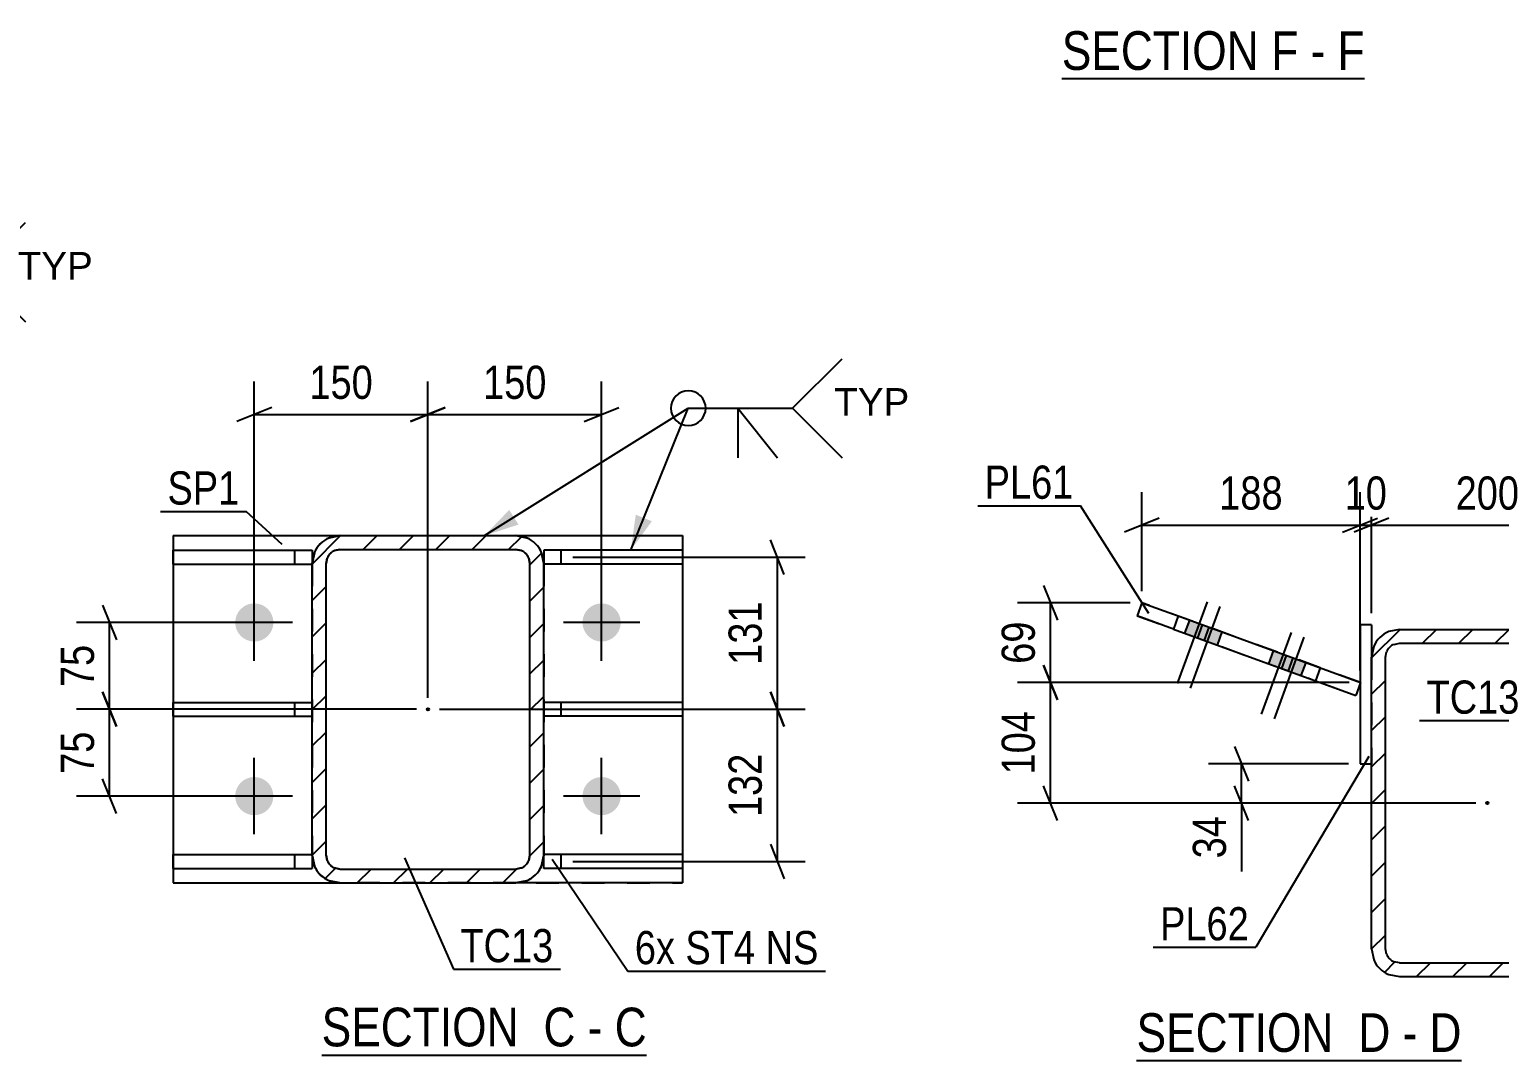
# Model space of a CAD drawing. Header units: millimetres. Extents: x 0 to 841, y 0 to 594.
# Drawn here: x 205.1 to 332.1, y 167.2 to 256.3 of the extents above; entities that cross this region are included whole.
import ezdxf

# ---------------------------------------------------------------- set-up
doc = ezdxf.new("R2010")
doc.units = ezdxf.units.MM
doc.linetypes.add('DXK_LINE_DOT2', pattern=[3.9198, 1.9599, -1.9599])
doc.styles.add('Arial', font='ARIAL.TTF', dxfattribs={"height": 0.2})
doc.styles.add('Arial Narrow', font='ARIALN.TTF', dxfattribs={"height": 0.2})

# ---------------------------------------------------------------- blocks, each defined once
blk = doc.blocks.new('Unknown-682043673-11 - 1164')
at = {"color": 6, "linetype": 'Continuous'}
blk.add_line((294.24, 252.09), (320.39, 252.09), dxfattribs=at)
at = {"color": 0, "linetype": 'Continuous'}
for points in [[(311.29, 252.84), (311.29, 256.34), (294.24, 256.34), (294.24, 252.84)], [(314.68, 252.84), (314.68, 256.34), (312.34, 256.34), (312.34, 252.84)], [(317, 252.84), (317, 256.34), (315.73, 256.34), (315.73, 252.84)], [(320.39, 252.84), (320.39, 256.34), (318.05, 256.34), (318.05, 252.84)]]:
    blk.add_wipeout(points, dxfattribs=at)
at = {"color": 7, "linetype": 'Continuous', "style": 'Arial Narrow'}
for s, p in [('SECTION', (294.24, 252.84)), ('F', (312.34, 252.84)), ('F', (318.05, 252.84)), ('-', (315.73, 252.84))]:
    blk.add_text(s, height=3.34, dxfattribs=at).set_placement(p)
blk = doc.blocks.new('Unknown-682043673-15 - 9528')
at = {"color": 6, "linetype": 'Continuous'}
blk.add_line((230.31, 167.73), (258.38, 167.73), dxfattribs=at)
at = {"color": 0, "linetype": 'Continuous'}
for points in [[(248.42, 168.48), (248.42, 171.98), (230.31, 171.98), (230.31, 168.48)], [(252.24, 168.48), (252.24, 171.98), (249.47, 171.98), (249.47, 168.48)], [(254.57, 168.48), (254.57, 171.98), (253.29, 171.98), (253.29, 168.48)], [(258.38, 168.48), (258.38, 171.98), (255.62, 171.98), (255.62, 168.48)]]:
    blk.add_wipeout(points, dxfattribs=at)
at = {"color": 7, "linetype": 'Continuous', "style": 'Arial Narrow'}
for s, p in [('SECTION ', (230.31, 168.48)), ('C', (249.47, 168.48)), ('C', (255.62, 168.48)), ('-', (253.29, 168.48))]:
    blk.add_text(s, height=3.34, dxfattribs=at).set_placement(p)
blk = doc.blocks.new('Unknown-682043673-16 - 10534')
at = {"color": 6, "linetype": 'Continuous'}
blk.add_line((300.7, 167.25), (328.77, 167.25), dxfattribs=at)
at = {"color": 0, "linetype": 'Continuous'}
for points in [[(318.81, 168), (318.81, 171.5), (300.7, 171.5), (300.7, 168)], [(322.63, 168), (322.63, 171.5), (319.86, 171.5), (319.86, 168)], [(324.95, 168), (324.95, 171.5), (323.68, 171.5), (323.68, 168)], [(328.77, 168), (328.77, 171.5), (326, 171.5), (326, 168)]]:
    blk.add_wipeout(points, dxfattribs=at)
at = {"color": 7, "linetype": 'Continuous', "style": 'Arial Narrow'}
for s, p in [('SECTION ', (300.7, 168)), ('D', (319.86, 168)), ('D', (326, 168)), ('-', (323.68, 168))]:
    blk.add_text(s, height=3.34, dxfattribs=at).set_placement(p)
blk = doc.blocks.new('Part-682043673-9580 - 9528')
at = {"color": 2, "linetype": 'Continuous'}
for p, q in [((261.49, 211.35), (249.49, 211.35)), ((249.49, 211.35), (249.49, 210.2)), ((261.49, 211.35), (261.49, 210.15)), ((261.49, 210.15), (249.49, 210.15))]:
    blk.add_line(p, q, dxfattribs=at)
at = {"color": 7, "linetype": 'DXK_LINE_DOT2'}
for p, q in [((250.99, 210.15), (250.99, 211.35)), ((249.49, 210.2), (249.49, 210.15))]:
    blk.add_line(p, q, dxfattribs=at)
blk = doc.blocks.new('Part-682043673-9581 - 9528')
at = {"color": 2, "linetype": 'Continuous'}
for p, q in [((261.49, 185.05), (249.49, 185.05)), ((249.49, 183.85), (249.49, 185)), ((261.49, 185.05), (261.49, 183.85)), ((261.49, 183.85), (249.49, 183.85))]:
    blk.add_line(p, q, dxfattribs=at)
at = {"color": 7, "linetype": 'DXK_LINE_DOT2'}
for p, q in [((249.49, 185), (249.49, 185.05)), ((249.49, 185.05), (249.49, 185)), ((250.99, 183.85), (250.99, 185.05))]:
    blk.add_line(p, q, dxfattribs=at)
blk = doc.blocks.new('Part-682043673-9541 - 9528')
at = {"linetype": 'Continuous'}
h = blk.add_hatch(dxfattribs=at)
h.set_pattern_fill('', scale=0.7, style=0, pattern_type=0)
h.set_pattern_definition([(45, (229.4937, 185.0031), (-1.57154, 1.57154), [])])
h.paths.add_polyline_path([(229.49, 210.2), (229.49, 185), (229.68, 184.08), (230.2, 183.31), (230.98, 182.79), (231.89, 182.6), (247.09, 182.6), (248.01, 182.79), (248.79, 183.31), (249.31, 184.08), (249.49, 185), (249.49, 210.2), (249.31, 211.12), (248.79, 211.9), (248.01, 212.42), (247.09, 212.6), (231.89, 212.6), (230.98, 212.42), (230.2, 211.9), (229.68, 211.12)])
h.paths.add_polyline_path([(231.05, 211.05), (231.43, 211.31), (231.89, 211.4), (247.09, 211.4), (247.55, 211.31), (247.94, 211.05), (248.2, 210.66), (248.29, 210.2), (248.29, 185), (248.2, 184.54), (247.94, 184.15), (247.55, 183.89), (247.09, 183.8), (231.89, 183.8), (231.43, 183.89), (231.05, 184.15), (230.79, 184.54), (230.69, 185), (230.69, 210.2), (230.79, 210.66)])
blk.add_hatch(color=246, dxfattribs=at).paths.add_polyline_path([(239.49, 197.5, -1), (239.49, 197.7, -1)])
at = {"color": 7, "linetype": 'DXK_LINE_DOT2'}
for p, q in [((230.98, 212.42), (231.89, 212.6)), ((231.89, 212.6), (247.09, 212.6)), ((247.09, 212.6), (248.01, 212.42)), ((229.49, 210.2), (229.68, 211.12)), ((231.89, 211.4), (231.43, 211.31)), ((231.89, 211.4), (247.09, 211.4)), ((247.55, 211.31), (247.09, 211.4)), ((249.31, 211.12), (249.49, 210.2)), ((229.49, 210.2), (229.49, 185)), ((230.79, 210.66), (230.69, 210.2)), ((230.69, 185), (230.69, 210.2)), ((248.29, 210.2), (248.2, 210.66)), ((248.29, 185), (248.29, 210.2)), ((249.49, 210.2), (249.49, 185)), ((229.68, 184.08), (229.49, 185)), ((230.69, 185), (230.79, 184.54)), ((248.2, 184.54), (248.29, 185)), ((249.49, 185), (249.31, 184.08)), ((231.43, 183.89), (231.89, 183.8)), ((231.89, 183.8), (247.09, 183.8)), ((247.09, 183.8), (247.55, 183.89)), ((231.89, 182.6), (230.98, 182.79)), ((231.89, 182.6), (247.09, 182.6)), ((248.01, 182.79), (247.09, 182.6))]:
    blk.add_line(p, q, dxfattribs=at)
at = {"color": 2, "linetype": 'Continuous'}
for p, q in [((231.89, 212.6), (230.98, 212.42)), ((231.89, 212.6), (231.89, 212.6)), ((231.89, 212.6), (247.09, 212.6)), ((247.09, 212.6), (247.09, 212.6)), ((248.01, 212.42), (247.09, 212.6)), ((229.68, 211.12), (229.49, 210.2)), ((231.43, 211.31), (231.89, 211.4)), ((231.89, 211.4), (231.89, 211.4)), ((231.89, 211.4), (247.09, 211.4)), ((247.09, 211.4), (247.09, 211.4)), ((247.09, 211.4), (247.55, 211.31)), ((249.49, 210.2), (249.31, 211.12)), ((229.49, 210.2), (229.49, 210.2)), ((229.49, 185), (229.49, 210.2)), ((230.69, 210.2), (230.79, 210.66)), ((230.69, 210.2), (230.69, 210.2)), ((230.69, 185), (230.69, 210.2)), ((248.2, 210.66), (248.29, 210.2)), ((248.29, 210.2), (248.29, 210.2)), ((248.29, 185), (248.29, 210.2)), ((249.49, 210.2), (249.49, 210.2)), ((249.49, 185), (249.49, 210.2)), ((229.49, 185), (229.49, 185)), ((229.49, 185), (229.68, 184.08)), ((230.69, 185), (230.69, 185)), ((230.79, 184.54), (230.69, 185)), ((248.29, 185), (248.2, 184.54)), ((248.29, 185), (248.29, 185)), ((249.31, 184.08), (249.49, 185)), ((249.49, 185), (249.49, 185)), ((231.89, 183.8), (231.43, 183.89)), ((231.89, 183.8), (231.89, 183.8)), ((231.89, 183.8), (247.09, 183.8)), ((247.55, 183.89), (247.09, 183.8)), ((247.09, 183.8), (247.09, 183.8)), ((230.98, 182.79), (231.89, 182.6)), ((231.89, 182.6), (231.89, 182.6)), ((231.89, 182.6), (247.09, 182.6)), ((247.09, 182.6), (248.01, 182.79)), ((247.09, 182.6), (247.09, 182.6))]:
    blk.add_line(p, q, dxfattribs=at)
at = {"color": 246, "linetype": 'DXK_LINE_DOT2'}
blk.add_line((239.49, 197.6), (239.49, 197.6), dxfattribs=at)
at = {"color": 246, "linetype": 'Continuous'}
blk.add_circle((239.49, 197.6), 0.1, dxfattribs=at)
at = {"color": 7, "linetype": 'DXK_LINE_DOT2'}
for centre, radius, start, end in [((231.89, 210.2), 2.4, 112.5, 157.5), ((247.09, 210.2), 2.4, 22.5, 67.5), ((231.89, 210.2), 1.2, 112.5, 157.5), ((247.09, 210.2), 1.2, 22.5, 67.5), ((231.89, 185), 1.2, 202.5, 247.5), ((247.09, 185), 1.2, 292.5, 337.5), ((231.89, 185), 2.4, 202.5, 247.5), ((247.09, 185), 2.4, 292.5, 337.5)]:
    blk.add_arc(centre, radius, start, end, dxfattribs=at)
at = {"color": 2, "linetype": 'Continuous'}
for centre, radius, start, end in [((231.89, 210.2), 2.4, 112.5, 157.5), ((247.09, 210.2), 2.4, 22.5, 67.5), ((231.89, 210.2), 1.2, 112.5, 157.5), ((247.09, 210.2), 1.2, 22.5, 67.5), ((231.89, 185), 1.2, 202.5, 247.5), ((247.09, 185), 1.2, 292.5, 337.5), ((231.89, 185), 2.4, 202.5, 247.5), ((247.09, 185), 2.4, 292.5, 337.5)]:
    blk.add_arc(centre, radius, start, end, dxfattribs=at)
blk = doc.blocks.new('Part-682043673-9543 - 9528')
at = {"color": 2, "linetype": 'Continuous'}
for p, q in [((217.49, 212.6), (217.49, 182.6)), ((217.49, 212.6), (231.89, 212.6)), ((247.09, 212.6), (261.49, 212.6)), ((261.49, 212.6), (261.49, 182.6)), ((217.49, 182.6), (217.49, 182.6)), ((217.49, 182.6), (231.89, 182.6)), ((261.49, 182.6), (247.09, 182.6)), ((261.49, 182.6), (261.49, 182.6))]:
    blk.add_line(p, q, dxfattribs=at)
at = {"color": 7, "linetype": 'DXK_LINE_DOT2'}
for p, q in [((217.49, 212.6), (261.49, 212.6)), ((231.89, 212.6), (247.09, 212.6)), ((217.49, 182.6), (261.49, 182.6)), ((217.49, 182.6), (217.49, 182.6)), ((247.09, 182.6), (231.89, 182.6)), ((261.49, 182.6), (261.49, 182.6))]:
    blk.add_line(p, q, dxfattribs=at)
blk = doc.blocks.new('Part-682043673-9576 - 9528')
at = {"color": 2, "linetype": 'Continuous'}
for p, q in [((217.49, 197), (217.49, 198.2)), ((217.49, 198.2), (229.49, 198.2)), ((217.49, 197), (229.49, 197))]:
    blk.add_line(p, q, dxfattribs=at)
at = {"color": 7, "linetype": 'DXK_LINE_DOT2'}
for p, q in [((227.99, 197), (227.99, 198.2)), ((229.49, 198.2), (229.49, 197))]:
    blk.add_line(p, q, dxfattribs=at)
blk = doc.blocks.new('Part-682043673-9577 - 9528')
at = {"color": 2, "linetype": 'Continuous'}
for p, q in [((217.49, 210.15), (217.49, 211.35)), ((217.49, 211.35), (229.49, 211.35)), ((229.49, 211.35), (229.49, 210.2)), ((217.49, 210.15), (229.49, 210.15))]:
    blk.add_line(p, q, dxfattribs=at)
at = {"color": 7, "linetype": 'DXK_LINE_DOT2'}
for p, q in [((227.99, 210.15), (227.99, 211.35)), ((229.49, 210.2), (229.49, 210.15))]:
    blk.add_line(p, q, dxfattribs=at)
blk = doc.blocks.new('Part-682043673-9578 - 9528')
at = {"color": 2, "linetype": 'Continuous'}
for p, q in [((217.49, 183.85), (217.49, 185.05)), ((217.49, 185.05), (229.49, 185.05)), ((229.49, 185), (229.49, 183.85)), ((217.49, 183.85), (229.49, 183.85))]:
    blk.add_line(p, q, dxfattribs=at)
at = {"color": 7, "linetype": 'DXK_LINE_DOT2'}
for p, q in [((227.99, 183.85), (227.99, 185.05)), ((229.49, 185), (229.49, 185.05)), ((229.49, 185.05), (229.49, 185))]:
    blk.add_line(p, q, dxfattribs=at)
blk = doc.blocks.new('Part-682043673-9579 - 9528')
at = {"color": 2, "linetype": 'Continuous'}
for p, q in [((261.49, 198.2), (249.49, 198.2)), ((261.49, 198.2), (261.49, 197)), ((261.49, 197), (249.49, 197))]:
    blk.add_line(p, q, dxfattribs=at)
at = {"color": 7, "linetype": 'DXK_LINE_DOT2'}
for p, q in [((249.49, 198.2), (249.49, 197)), ((250.99, 197), (250.99, 198.2))]:
    blk.add_line(p, q, dxfattribs=at)
blk = doc.blocks.new('Bolt-682043673-9618 - 9528')
at = {"linetype": 'Continuous'}
for points in [[(222.84, 205.1, -1), (226.14, 205.1, -1)], [(252.84, 205.1, -1), (256.14, 205.1, -1)], [(222.84, 190.1, -1), (226.14, 190.1, -1)], [(252.84, 190.1, -1), (256.14, 190.1, -1)]]:
    blk.add_hatch(color=1, dxfattribs=at).paths.add_polyline_path(points)
at = {"color": 1, "linetype": 'Continuous'}
for p, q in [((224.49, 201.8), (224.49, 208.4)), ((254.49, 201.8), (254.49, 208.4)), ((227.79, 205.1), (221.19, 205.1)), ((257.79, 205.1), (251.19, 205.1)), ((224.49, 186.8), (224.49, 193.4)), ((254.49, 186.8), (254.49, 193.4)), ((227.79, 190.1), (221.19, 190.1)), ((257.79, 190.1), (251.19, 190.1))]:
    blk.add_line(p, q, dxfattribs=at)
blk = doc.blocks.new('Part-682043673-10547 - 10534')
at = {"linetype": 'Continuous'}
h = blk.add_hatch(dxfattribs=at)
h.set_pattern_fill('', scale=0.7, style=0, pattern_type=0)
h.set_pattern_definition([(45, (320.9996, 176.8986), (-1.57154, 1.57154), [])])
h.paths.add_polyline_path([(321, 202.1), (321, 176.9), (321.18, 175.98), (321.7, 175.2), (322.48, 174.68), (323.4, 174.5), (338.6, 174.5), (339.52, 174.68), (340.3, 175.2), (340.82, 175.98), (341, 176.9), (341, 202.1), (340.82, 203.02), (340.3, 203.8), (339.52, 204.32), (338.6, 204.5), (323.4, 204.5), (322.48, 204.32), (321.7, 203.8), (321.18, 203.02)])
h.paths.add_polyline_path([(322.55, 202.95), (322.94, 203.21), (323.4, 203.3), (338.6, 203.3), (339.06, 203.21), (339.45, 202.95), (339.71, 202.56), (339.8, 202.1), (339.8, 176.9), (339.71, 176.44), (339.45, 176.05), (339.06, 175.79), (338.6, 175.7), (323.4, 175.7), (322.94, 175.79), (322.55, 176.05), (322.29, 176.44), (322.2, 176.9), (322.2, 202.1), (322.29, 202.56)])
blk.add_hatch(color=246, dxfattribs=at).paths.add_polyline_path([(331, 189.4, -1), (331, 189.6, -1)])
at = {"color": 2, "linetype": 'Continuous'}
for p, q in [((323.4, 204.5), (322.48, 204.32)), ((323.4, 204.5), (323.4, 204.5)), ((323.4, 204.5), (338.6, 204.5)), ((338.6, 204.5), (338.6, 204.5)), ((339.52, 204.32), (338.6, 204.5)), ((322.94, 203.21), (323.4, 203.3)), ((323.4, 203.3), (323.4, 203.3)), ((323.4, 203.3), (338.6, 203.3)), ((338.6, 203.3), (338.6, 203.3)), ((338.6, 203.3), (339.06, 203.21)), ((321.18, 203.02), (321, 202.1)), ((321, 202.1), (321, 202.1)), ((321, 176.9), (321, 202.1)), ((322.2, 202.1), (322.29, 202.56)), ((322.2, 202.1), (322.2, 202.1)), ((322.2, 176.9), (322.2, 202.1)), ((339.71, 202.56), (339.8, 202.1)), ((339.8, 202.1), (339.8, 202.1)), ((339.8, 176.9), (339.8, 202.1)), ((341, 202.1), (340.82, 203.02)), ((341, 202.1), (341, 202.1)), ((341, 176.9), (341, 202.1)), ((321, 176.9), (321, 176.9)), ((321, 176.9), (321.18, 175.98)), ((322.2, 176.9), (322.2, 176.9)), ((322.29, 176.44), (322.2, 176.9)), ((339.8, 176.9), (339.71, 176.44)), ((339.8, 176.9), (339.8, 176.9)), ((340.82, 175.98), (341, 176.9)), ((341, 176.9), (341, 176.9)), ((323.4, 175.7), (322.94, 175.79)), ((323.4, 175.7), (323.4, 175.7)), ((323.4, 175.7), (338.6, 175.7)), ((339.06, 175.79), (338.6, 175.7)), ((338.6, 175.7), (338.6, 175.7)), ((322.48, 174.68), (323.4, 174.5)), ((323.4, 174.5), (323.4, 174.5)), ((323.4, 174.5), (338.6, 174.5)), ((338.6, 174.5), (339.52, 174.68)), ((338.6, 174.5), (338.6, 174.5))]:
    blk.add_line(p, q, dxfattribs=at)
at = {"color": 246, "linetype": 'DXK_LINE_DOT2'}
blk.add_line((331, 189.5), (331, 189.5), dxfattribs=at)
at = {"color": 246, "linetype": 'Continuous'}
blk.add_circle((331, 189.5), 0.1, dxfattribs=at)
at = {"color": 2, "linetype": 'Continuous'}
for centre, radius, start, end in [((323.4, 202.1), 2.4, 112.5, 157.5), ((323.4, 202.1), 1.2, 112.5, 157.5), ((338.6, 202.1), 1.2, 22.5, 67.5), ((338.6, 202.1), 2.4, 22.5, 67.5), ((323.4, 176.9), 2.4, 202.5, 247.5), ((323.4, 176.9), 1.2, 202.5, 247.5), ((338.6, 176.9), 1.2, 292.5, 337.5), ((338.6, 176.9), 2.4, 292.5, 337.5)]:
    blk.add_arc(centre, radius, start, end, dxfattribs=at)
blk = doc.blocks.new('Bolt-682043673-10630 - 10534')
at = {"linetype": 'Continuous'}
for points in [[(304.85, 204.18), (306.54, 203.56), (306.95, 204.69), (305.26, 205.3)], [(305.96, 203.77), (307.65, 203.15), (308.06, 204.28), (306.37, 204.9)], [(312.1, 201.54), (313.79, 200.92), (314.2, 202.05), (312.51, 202.66)], [(313.21, 201.13), (314.9, 200.51), (315.32, 201.64), (313.62, 202.26)]]:
    blk.add_hatch(color=1, dxfattribs=at).paths.add_polyline_path(points)
at = {"color": 1, "linetype": 'Continuous'}
for p, q in [((306.79, 206.87), (304.22, 199.83)), ((307.9, 206.47), (305.34, 199.42)), ((305.26, 205.3), (304.85, 204.18)), ((306.37, 204.9), (305.96, 203.77)), ((306.95, 204.69), (306.54, 203.56)), ((308.06, 204.28), (307.65, 203.15)), ((314.04, 204.24), (311.47, 197.19)), ((315.15, 203.83), (312.59, 196.78)), ((312.51, 202.66), (312.1, 201.54)), ((313.62, 202.26), (313.21, 201.13)), ((314.2, 202.05), (313.79, 200.92)), ((315.32, 201.64), (314.9, 200.51))]:
    blk.add_line(p, q, dxfattribs=at)
blk = doc.blocks.new('Part-682043673-10590 - 10534')
at = {"color": 2, "linetype": 'Continuous'}
for p, q in [((321, 204.89), (320, 204.89)), ((320, 204.89), (320, 192.89)), ((321, 204.89), (321, 202.1)), ((320, 192.89), (321, 192.89))]:
    blk.add_line(p, q, dxfattribs=at)
at = {"color": 7, "linetype": 'DXK_LINE_DOT2'}
for p, q in [((321, 204.89), (320, 204.89)), ((321, 202.1), (321, 192.89)), ((320, 192.89), (321, 192.89))]:
    blk.add_line(p, q, dxfattribs=at)
blk = doc.blocks.new('Part-682043673-10621 - 10534')
at = {"color": 2, "linetype": 'Continuous'}
for p, q in [((301.16, 206.8), (300.75, 205.67)), ((301.16, 206.8), (304.29, 205.66)), ((303.88, 204.53), (300.75, 205.67)), ((304.29, 205.66), (303.88, 204.53)), ((303.88, 204.53), (319.64, 198.79)), ((304.29, 205.66), (320.05, 199.92)), ((320.05, 199.92), (319.64, 198.79)), ((320.05, 199.92), (320.05, 199.92)), ((319.64, 198.79), (319.64, 198.79))]:
    blk.add_line(p, q, dxfattribs=at)
at = {"color": 7, "linetype": 'DXK_LINE_DOT2'}
for p, q in [((316.56, 201.19), (301.16, 206.8)), ((300.75, 205.67), (316.15, 200.06)), ((316.56, 201.19), (316.15, 200.06)), ((320.05, 199.92), (316.56, 201.19)), ((316.15, 200.06), (319.64, 198.79)), ((320.05, 199.92), (319.64, 198.79))]:
    blk.add_line(p, q, dxfattribs=at)
blk = doc.blocks.new('StraightDimension-682043673-12492 - 9528')
at = {"color": 7, "linetype": 'Continuous'}
for p, q in [((211.39, 206.6), (212.59, 203.6)), ((223.49, 205.1), (209.14, 205.1)), ((211.99, 197.6), (211.99, 205.1)), ((212.59, 196.1), (211.39, 199.1)), ((238.49, 197.6), (209.14, 197.6))]:
    blk.add_line(p, q, dxfattribs=at)
at = {"color": 0}
blk.add_wipeout([(211.24, 203.78), (207.04, 203.78), (207.04, 198.92), (211.24, 198.92)], dxfattribs=at)
at = {"color": 3, "style": 'Arial Narrow'}
blk.add_text('75', height=2.863, rotation=90.0002, dxfattribs=at).set_placement((210.64, 199.52))
blk = doc.blocks.new('StraightDimension-682043673-12463 - 9528')
at = {"color": 7, "linetype": 'Continuous'}
for p, q in [((239.49, 198.6), (239.49, 225.92)), ((254.49, 206.1), (254.49, 225.92)), ((240.99, 223.67), (237.99, 222.47)), ((252.99, 222.47), (255.99, 223.67)), ((239.49, 223.07), (254.49, 223.07))]:
    blk.add_line(p, q, dxfattribs=at)
at = {"color": 0}
blk.add_wipeout([(250.34, 223.82), (250.34, 228.02), (243.65, 228.02), (243.65, 223.82)], dxfattribs=at)
at = {"color": 3, "style": 'Arial Narrow'}
blk.add_text('150', height=2.863, dxfattribs=at).set_placement((244.25, 224.42))
blk = doc.blocks.new('StraightDimension-682043673-12464 - 9528')
at = {"color": 7, "linetype": 'Continuous'}
for p, q in [((224.49, 206.1), (224.49, 225.92)), ((239.49, 198.6), (239.49, 225.92)), ((225.99, 223.67), (222.99, 222.47)), ((237.99, 222.47), (240.99, 223.67)), ((224.49, 223.07), (239.49, 223.07))]:
    blk.add_line(p, q, dxfattribs=at)
at = {"color": 0}
blk.add_wipeout([(235.34, 223.82), (235.34, 228.02), (228.65, 228.02), (228.65, 223.82)], dxfattribs=at)
at = {"color": 3, "style": 'Arial Narrow'}
blk.add_text('150', height=2.863, dxfattribs=at).set_placement((229.25, 224.42))
blk = doc.blocks.new('StraightDimension-682043673-12482 - 9528')
at = {"color": 7, "linetype": 'Continuous'}
for p, q in [((270.27, 209.25), (269.07, 212.25)), ((251.99, 210.75), (272.07, 210.75)), ((269.67, 197.6), (269.67, 210.75)), ((269.07, 199.1), (270.27, 196.1)), ((240.49, 197.6), (272.07, 197.6))]:
    blk.add_line(p, q, dxfattribs=at)
at = {"color": 0}
blk.add_wipeout([(268.92, 207.52), (264.72, 207.52), (264.72, 200.84), (268.92, 200.84)], dxfattribs=at)
at = {"color": 3, "style": 'Arial Narrow'}
blk.add_text('131', height=2.863, rotation=90.0002, dxfattribs=at).set_placement((268.32, 201.44))
blk = doc.blocks.new('StraightDimension-682043673-12483 - 9528')
at = {"color": 7, "linetype": 'Continuous'}
for p, q in [((270.27, 196.1), (269.07, 199.1)), ((240.49, 197.6), (272.07, 197.6)), ((269.67, 184.45), (269.67, 197.6)), ((269.07, 185.95), (270.27, 182.95)), ((251.99, 184.45), (272.07, 184.45))]:
    blk.add_line(p, q, dxfattribs=at)
at = {"color": 0}
blk.add_wipeout([(268.92, 194.37), (264.72, 194.37), (264.72, 187.69), (268.92, 187.69)], dxfattribs=at)
at = {"color": 3, "style": 'Arial Narrow'}
blk.add_text('132', height=2.863, rotation=90.0002, dxfattribs=at).set_placement((268.32, 188.29))
blk = doc.blocks.new('StraightDimension-682043673-12493 - 9528')
at = {"color": 7, "linetype": 'Continuous'}
for p, q in [((211.39, 199.1), (212.59, 196.1)), ((238.49, 197.6), (209.14, 197.6)), ((211.99, 190.1), (211.99, 197.6)), ((212.59, 188.6), (211.39, 191.6)), ((223.49, 190.1), (209.14, 190.1))]:
    blk.add_line(p, q, dxfattribs=at)
at = {"color": 0}
blk.add_wipeout([(211.24, 196.28), (207.04, 196.28), (207.04, 191.42), (211.24, 191.42)], dxfattribs=at)
at = {"color": 3, "style": 'Arial Narrow'}
blk.add_text('75', height=2.863, rotation=90.0002, dxfattribs=at).set_placement((210.64, 192.02))
blk = doc.blocks.new('StraightDimension-682043673-10963 - 10534')
at = {"color": 7, "linetype": 'Continuous'}
for p, q in [((292.66, 201.42), (293.86, 198.42)), ((319.05, 199.92), (290.41, 199.92)), ((293.26, 189.5), (293.26, 199.92)), ((293.86, 188), (292.66, 191)), ((330, 189.5), (290.41, 189.5))]:
    blk.add_line(p, q, dxfattribs=at)
at = {"color": 0}
blk.add_wipeout([(292.51, 198.05), (288.31, 198.05), (288.31, 191.37), (292.51, 191.37)], dxfattribs=at)
at = {"color": 3, "style": 'Arial Narrow'}
blk.add_text('104', height=2.863, rotation=90.0002, dxfattribs=at).set_placement((291.91, 191.97))
blk = doc.blocks.new('StraightDimension-682043673-10930 - 10534')
at = {"color": 7, "linetype": 'Continuous'}
for p, q in [((321, 205.89), (321, 216.35)), ((341, 203.1), (341, 216.35)), ((322.5, 214.1), (319.5, 212.9)), ((321, 213.5), (341, 213.5)), ((339.5, 212.9), (342.5, 214.1))]:
    blk.add_line(p, q, dxfattribs=at)
at = {"color": 0}
blk.add_wipeout([(334.34, 214.25), (334.34, 218.45), (327.66, 218.45), (327.66, 214.25)], dxfattribs=at)
at = {"color": 3, "style": 'Arial Narrow'}
blk.add_text('200', height=2.863, dxfattribs=at).set_placement((328.26, 214.85))
blk = doc.blocks.new('StraightDimension-682043673-10931 - 10534')
at = {"color": 7, "linetype": 'Continuous'}
for p, q in [((320, 200.94), (320, 216.35)), ((321, 205.89), (321, 216.35)), ((318.5, 212.9), (321.5, 214.1)), ((322.5, 214.1), (319.5, 212.9)), ((320, 213.5), (321, 213.5))]:
    blk.add_line(p, q, dxfattribs=at)
at = {"color": 0}
blk.add_wipeout([(322.93, 214.25), (322.93, 218.45), (318.07, 218.45), (318.07, 214.25)], dxfattribs=at)
at = {"color": 3, "style": 'Arial Narrow'}
blk.add_text('10', height=2.863, dxfattribs=at).set_placement((318.67, 214.85))
blk = doc.blocks.new('StraightDimension-682043673-10932 - 10534')
at = {"color": 7, "linetype": 'Continuous'}
for p, q in [((301.16, 207.8), (301.16, 216.35)), ((320, 200.94), (320, 216.35)), ((302.66, 214.1), (299.66, 212.9)), ((301.16, 213.5), (320, 213.5)), ((318.5, 212.9), (321.5, 214.1))]:
    blk.add_line(p, q, dxfattribs=at)
at = {"color": 0}
blk.add_wipeout([(313.92, 214.25), (313.92, 218.45), (307.24, 218.45), (307.24, 214.25)], dxfattribs=at)
at = {"color": 3, "style": 'Arial Narrow'}
blk.add_text('188', height=2.863, dxfattribs=at).set_placement((307.84, 214.85))
blk = doc.blocks.new('StraightDimension-682043673-10962 - 10534')
at = {"color": 7, "linetype": 'Continuous'}
for p, q in [((292.66, 208.3), (293.86, 205.3)), ((300.16, 206.8), (290.41, 206.8)), ((293.26, 199.92), (293.26, 206.8)), ((293.86, 198.42), (292.66, 201.42)), ((319.05, 199.92), (290.41, 199.92))]:
    blk.add_line(p, q, dxfattribs=at)
at = {"color": 0}
blk.add_wipeout([(292.51, 205.79), (288.31, 205.79), (288.31, 200.93), (292.51, 200.93)], dxfattribs=at)
at = {"color": 3, "style": 'Arial Narrow'}
blk.add_text('69', height=2.863, rotation=90.0002, dxfattribs=at).set_placement((291.91, 201.53))
blk = doc.blocks.new('StraightDimension-682043673-10983 - 10534')
at = {"color": 7, "linetype": 'Continuous'}
for p, q in [((309.17, 194.39), (310.37, 191.39)), ((319, 192.89), (306.92, 192.89)), ((309.77, 189.5), (309.77, 192.89)), ((310.37, 188), (309.17, 191)), ((320, 189.5), (306.92, 189.5)), ((309.77, 189.5), (309.77, 183.59)), ((309.77, 189.5), (309.77, 183.59))]:
    blk.add_line(p, q, dxfattribs=at)
at = {"color": 0}
blk.add_wipeout([(309.02, 188.97), (304.82, 188.97), (304.82, 184.12), (309.02, 184.12)], dxfattribs=at)
at = {"color": 3, "style": 'Arial Narrow'}
blk.add_text('34', height=2.863, rotation=90.0002, dxfattribs=at).set_placement((308.42, 184.72))
blk = doc.blocks.new('WeldMark-682043673-41724 - 9080')
at = {"linetype": 'Continuous'}
for points in [[(175.95, 217.38), (173.37, 215.67), (174.85, 218.39)], [(186.13, 217.62), (184.45, 215.02), (184.71, 218.1)]]:
    blk.add_hatch(color=30, dxfattribs=at).paths.add_polyline_path(points)
at = {"color": 30, "linetype": 'Continuous'}
for p, q in [((173.37, 215.67), (191.45, 235.37)), ((184.45, 215.02), (191.45, 235.37)), ((191.45, 235.37), (200.45, 235.37))]:
    blk.add_line(p, q, dxfattribs=at)
at = {"color": 3, "linetype": 'Continuous'}
for q in [(199.16, 231.08), (195.73, 231.08)]:
    blk.add_line((195.73, 235.37), q, dxfattribs=at)
for start, end in [(90, 270), (270, 90)]:
    blk.add_arc((191.45, 235.37), 1.5, start, end, dxfattribs=at)
at = {"color": 0, "linetype": 'Continuous'}
blk.add_wipeout([(210.53, 234.72), (210.53, 237.22), (204.05, 237.22), (204.05, 234.72)], dxfattribs=at)
blk.add_wipeout([(210.53, 234.72), (210.53, 237.22), (204.05, 237.22), (204.05, 234.72)], dxfattribs=at)
at = {"color": 3, "linetype": 'Continuous'}
for q in [(204.73, 239.65), (204.73, 231.08)]:
    blk.add_line((200.45, 235.37), q, dxfattribs=at)
at = {"color": 3, "linetype": 'Continuous', "style": 'Arial'}
blk.add_text('TYP', height=2.388, dxfattribs=at).set_placement((204.05, 234.72))
blk = doc.blocks.new('MarkSet-682043673-12538 - 9528')
at = {"color": 0}
for points in [[(260.83, 175.58), (260.83, 178.58), (257.36, 178.58), (257.36, 175.58)], [(267.76, 175.58), (267.76, 178.58), (261.73, 178.58), (261.73, 175.58)], [(273.22, 175.58), (273.22, 178.58), (268.66, 178.58), (268.66, 175.58)]]:
    blk.add_wipeout(points, dxfattribs=at)
for points in [[(260.83, 175.58), (260.83, 178.58), (257.36, 178.58), (257.36, 175.58)], [(267.76, 175.58), (267.76, 178.58), (261.73, 178.58), (261.73, 175.58)], [(273.22, 175.58), (273.22, 178.58), (268.66, 178.58), (268.66, 175.58)]]:
    blk.add_wipeout(points, dxfattribs=at)
at = {"color": 30, "linetype": 'Continuous'}
for p, q in [((250.23, 184.64), (256.76, 174.98)), ((256.76, 174.98), (273.82, 174.98))]:
    blk.add_line(p, q, dxfattribs=at)
at = {"color": 3, "style": 'Arial Narrow'}
for s, p in [('6x', (257.36, 175.58)), ('ST4', (261.73, 175.58)), ('NS', (268.66, 175.58))]:
    blk.add_text(s, height=2.863, dxfattribs=at).set_placement(p)
blk = doc.blocks.new('Mark-682043673-12572 - 9528')
at = {"color": 0}
blk.add_wipeout([(250.33, 175.75), (250.33, 178.75), (242.29, 178.75), (242.29, 175.75)], dxfattribs=at)
blk.add_wipeout([(250.33, 175.75), (250.33, 178.75), (242.29, 178.75), (242.29, 175.75)], dxfattribs=at)
at = {"color": 30, "linetype": 'Continuous'}
for p, q in [((237.45, 184.76), (241.69, 175.15)), ((241.69, 175.15), (250.93, 175.15))]:
    blk.add_line(p, q, dxfattribs=at)
at = {"color": 3, "style": 'Arial Narrow'}
blk.add_text('TC13', height=2.863, dxfattribs=at).set_placement((242.29, 175.75))
blk = doc.blocks.new('Mark-682043673-12580 - 9528')
at = {"color": 0}
blk.add_wipeout([(223.2, 215.29), (223.2, 218.29), (216.99, 218.29), (216.99, 215.29)], dxfattribs=at)
blk.add_wipeout([(223.2, 215.29), (223.2, 218.29), (216.99, 218.29), (216.99, 215.29)], dxfattribs=at)
at = {"color": 30, "linetype": 'Continuous'}
for p in [(216.39, 214.69), (226.91, 211.84)]:
    blk.add_line(p, (223.8, 214.69), dxfattribs=at)
at = {"color": 3, "style": 'Arial Narrow'}
blk.add_text('SP1', height=2.863, dxfattribs=at).set_placement((216.99, 215.29))
blk = doc.blocks.new('WeldMark-682043673-41780 - 9528')
at = {"linetype": 'Continuous'}
for points in [[(247.31, 213.56), (244.37, 212.6), (246.51, 214.83)], [(258.83, 213.85), (257.01, 211.35), (257.44, 214.41)]]:
    blk.add_hatch(color=30, dxfattribs=at).paths.add_polyline_path(points)
at = {"color": 30, "linetype": 'Continuous'}
for p, q in [((244.37, 212.6), (261.98, 223.61)), ((257.01, 211.35), (261.98, 223.61)), ((261.98, 223.61), (270.98, 223.61))]:
    blk.add_line(p, q, dxfattribs=at)
at = {"color": 3, "linetype": 'Continuous'}
for q in [(269.69, 219.32), (266.27, 219.32)]:
    blk.add_line((266.27, 223.61), q, dxfattribs=at)
for start, end in [(90, 270), (270, 90)]:
    blk.add_arc((261.98, 223.61), 1.5, start, end, dxfattribs=at)
at = {"color": 0, "linetype": 'Continuous'}
blk.add_wipeout([(281.06, 222.96), (281.06, 225.46), (274.58, 225.46), (274.58, 222.96)], dxfattribs=at)
blk.add_wipeout([(281.06, 222.96), (281.06, 225.46), (274.58, 225.46), (274.58, 222.96)], dxfattribs=at)
at = {"color": 3, "linetype": 'Continuous'}
for q in [(275.27, 227.89), (275.27, 219.32)]:
    blk.add_line((270.98, 223.61), q, dxfattribs=at)
at = {"color": 3, "linetype": 'Continuous', "style": 'Arial'}
blk.add_text('TYP', height=2.388, dxfattribs=at).set_placement((274.58, 222.96))
blk = doc.blocks.new('Mark-682043673-10915 - 10534')
at = {"color": 0}
blk.add_wipeout([(295.25, 215.79), (295.25, 218.79), (287.58, 218.79), (287.58, 215.79)], dxfattribs=at)
blk.add_wipeout([(295.25, 215.79), (295.25, 218.79), (287.58, 218.79), (287.58, 215.79)], dxfattribs=at)
at = {"color": 30, "linetype": 'Continuous'}
for p in [(286.98, 215.19), (301.75, 205.88)]:
    blk.add_line(p, (295.85, 215.19), dxfattribs=at)
at = {"color": 3, "style": 'Arial Narrow'}
blk.add_text('PL61', height=2.863, dxfattribs=at).set_placement((287.58, 215.79))
blk = doc.blocks.new('Mark-682043673-10909 - 10534')
at = {"color": 0}
blk.add_wipeout([(333.78, 197.22), (333.78, 200.22), (325.75, 200.22), (325.75, 197.22)], dxfattribs=at)
blk.add_wipeout([(333.78, 197.22), (333.78, 200.22), (325.75, 200.22), (325.75, 197.22)], dxfattribs=at)
at = {"color": 30, "linetype": 'Continuous'}
for p in [(336.94, 203.61), (325.15, 196.62)]:
    blk.add_line(p, (334.38, 196.62), dxfattribs=at)
at = {"color": 3, "style": 'Arial Narrow'}
blk.add_text('TC13', height=2.863, dxfattribs=at).set_placement((325.75, 197.22))
blk = doc.blocks.new('Mark-682043673-10912 - 10534')
at = {"color": 0}
blk.add_wipeout([(310.41, 177.64), (310.41, 180.64), (302.73, 180.64), (302.73, 177.64)], dxfattribs=at)
blk.add_wipeout([(310.41, 177.64), (310.41, 180.64), (302.73, 180.64), (302.73, 177.64)], dxfattribs=at)
at = {"color": 30, "linetype": 'Continuous'}
for p in [(320.75, 193.52), (302.13, 177.04)]:
    blk.add_line(p, (311.01, 177.04), dxfattribs=at)
at = {"color": 3, "style": 'Arial Narrow'}
blk.add_text('PL62', height=2.863, dxfattribs=at).set_placement((302.73, 177.64))

msp = doc.modelspace()

# ---------------------------------------------------------------- block references
for name in ['Unknown-682043673-11 - 1164', 'WeldMark-682043673-41724 - 9080', 'Part-682043673-9543 - 9528', 'Part-682043673-9541 - 9528', 'Part-682043673-9577 - 9528', 'Part-682043673-9580 - 9528', 'Bolt-682043673-9618 - 9528', 'Part-682043673-10621 - 10534', 'Bolt-682043673-10630 - 10534', 'Part-682043673-10590 - 10534', 'Part-682043673-10547 - 10534', 'Part-682043673-9576 - 9528', 'Part-682043673-9579 - 9528', 'Part-682043673-9578 - 9528', 'Part-682043673-9581 - 9528', 'Unknown-682043673-15 - 9528', 'Unknown-682043673-16 - 10534']:
    msp.add_blockref(name, (0, 0))

# ---------------------------------------------------------------- next in the draw order: block references
for name in ['StraightDimension-682043673-10930 - 10534', 'StraightDimension-682043673-12492 - 9528', 'StraightDimension-682043673-10963 - 10534']:
    msp.add_blockref(name, (0, 0))

# ---------------------------------------------------------------- next in the draw order: block references
for name in ['StraightDimension-682043673-12463 - 9528', 'StraightDimension-682043673-10931 - 10534', 'Mark-682043673-10909 - 10534', 'StraightDimension-682043673-10983 - 10534']:
    msp.add_blockref(name, (0, 0))

# ---------------------------------------------------------------- next in the draw order: block references
for name in ['StraightDimension-682043673-12464 - 9528', 'StraightDimension-682043673-10932 - 10534', 'Mark-682043673-10912 - 10534']:
    msp.add_blockref(name, (0, 0))

# ---------------------------------------------------------------- next in the draw order: block references
for name in ['Mark-682043673-12580 - 9528', 'StraightDimension-682043673-12482 - 9528', 'StraightDimension-682043673-10962 - 10534', 'StraightDimension-682043673-12493 - 9528']:
    msp.add_blockref(name, (0, 0))

# ---------------------------------------------------------------- next in the draw order: block references
for name in ['WeldMark-682043673-41780 - 9528', 'Mark-682043673-10915 - 10534', 'StraightDimension-682043673-12483 - 9528']:
    msp.add_blockref(name, (0, 0))

# ---------------------------------------------------------------- next in the draw order: block references
msp.add_blockref('MarkSet-682043673-12538 - 9528', (0, 0))

# ---------------------------------------------------------------- next in the draw order: block references
msp.add_blockref('Mark-682043673-12572 - 9528', (0, 0))

doc.saveas('drawing.dxf')
